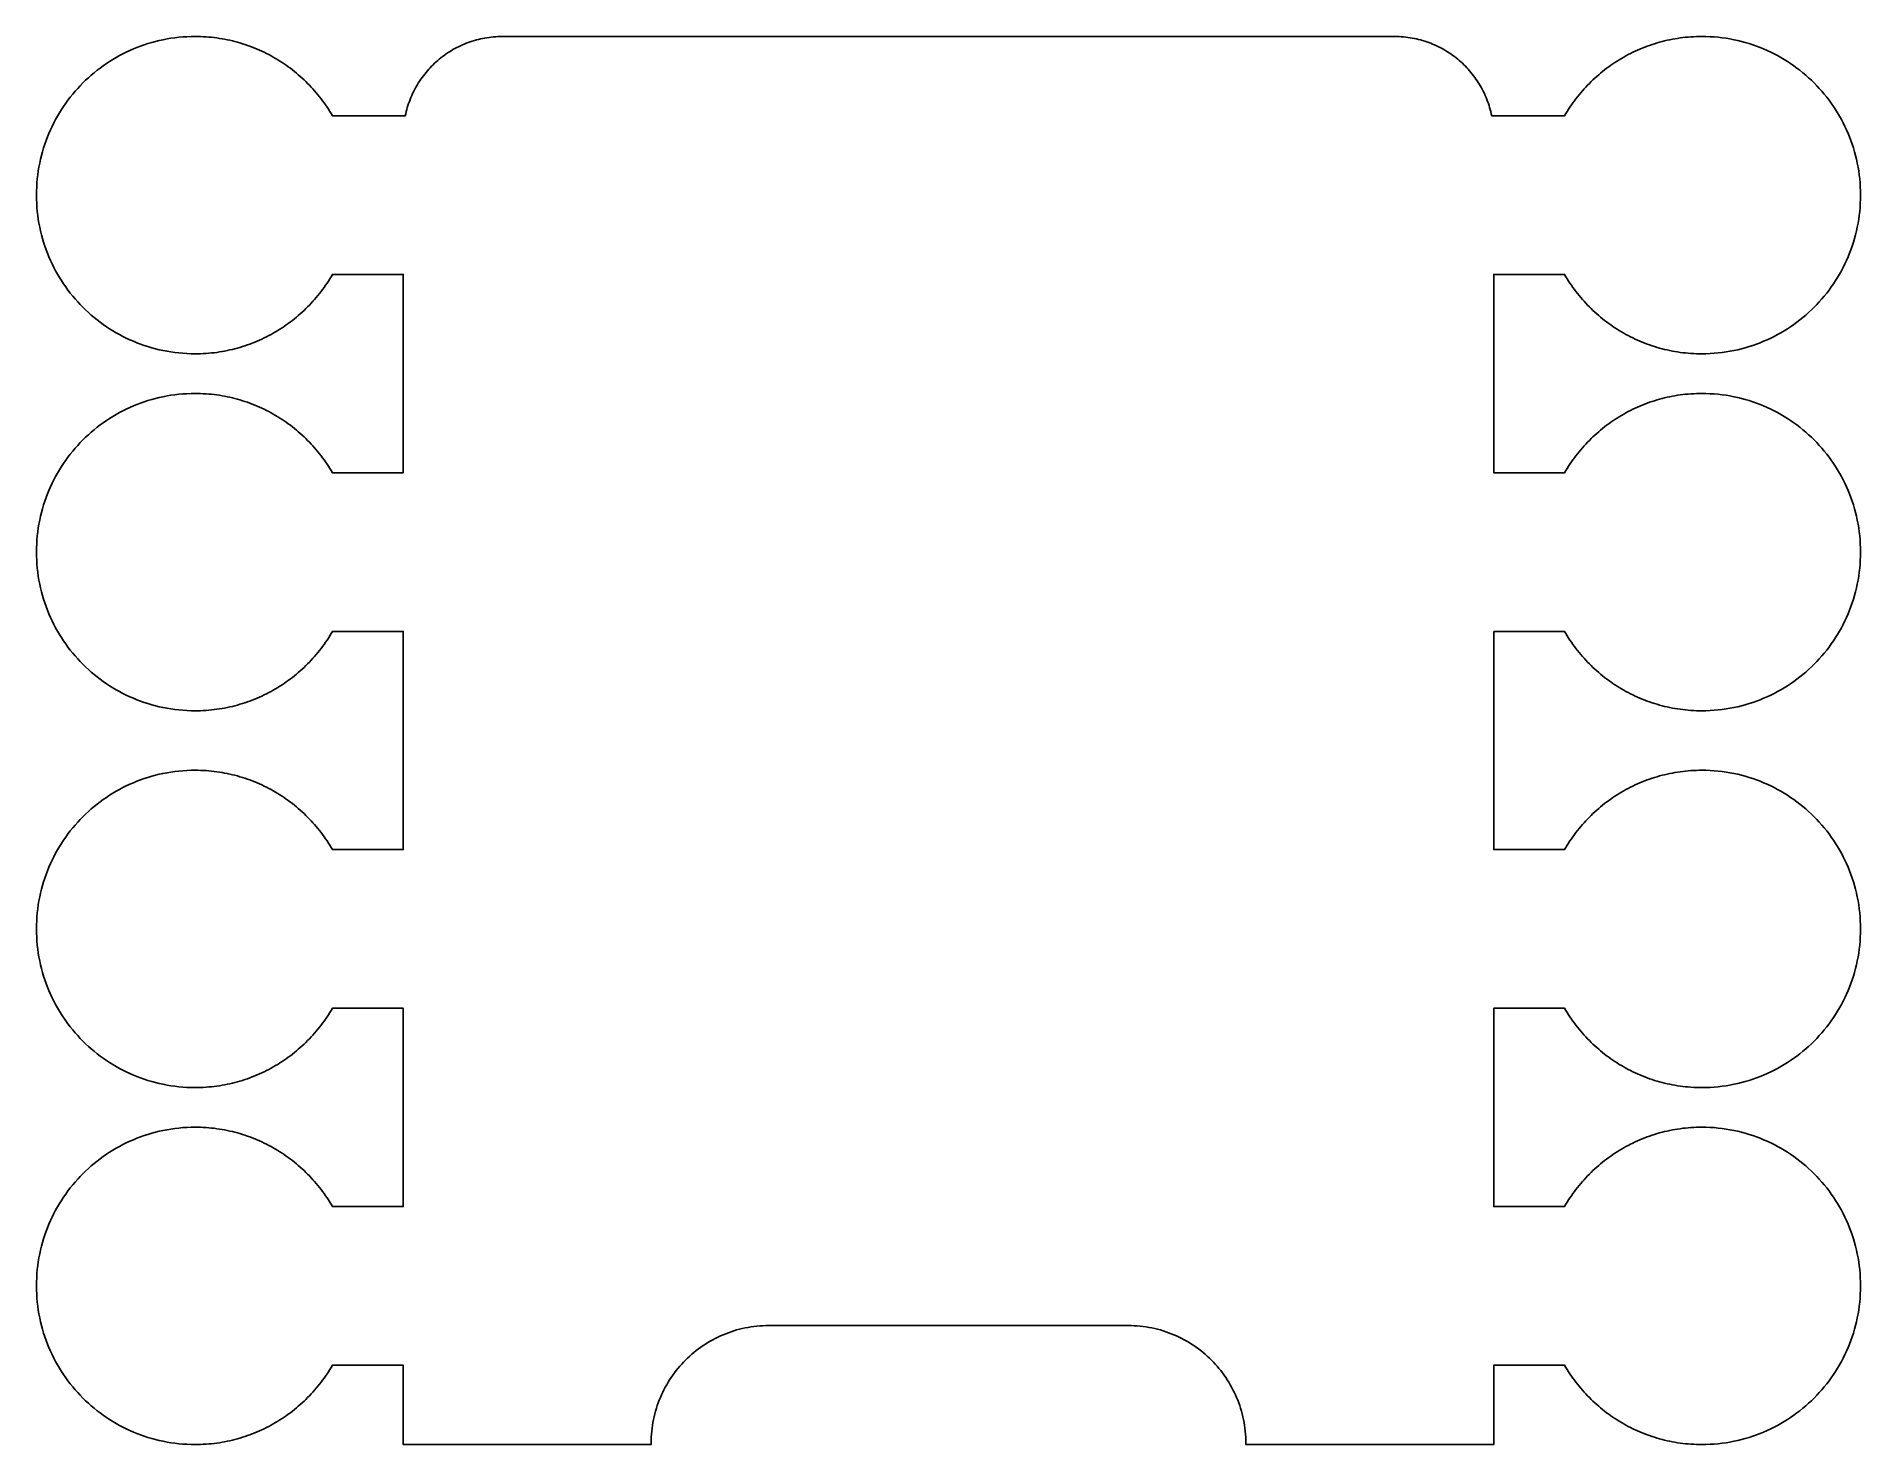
# Model space of a CAD drawing. Extents: x 4 to 96, y -80 to -9.
import ezdxf

# ---------------------------------------------------------------- set-up
doc = ezdxf.new("R2010")
doc.units = 0
doc.layers.add('LAYER_1', color=7, linetype='CONTINUOUS')

msp = doc.modelspace()

# ---------------------------------------------------------------- linework, layer by layer
at = {"layer": 'LAYER_1', "color": 250}
msp.add_open_spline([(77.499, -39), (77.499, -39), (77.946, -39), (77.946, -39), (77.946, -39), (78.393, -39), (78.393, -39), (78.393, -39), (78.839, -39), (78.839, -39), (78.839, -39), (79.286, -39), (79.286, -39), (79.286, -39), (79.733, -39), (79.733, -39), (79.733, -39), (80.179, -39), (80.179, -39), (80.179, -39), (80.626, -39), (80.626, -39), (80.626, -39), (81.073, -39), (81.073, -39), (81.246, -39.299), (81.438, -39.585), (81.646, -39.858), (81.855, -40.131), (82.081, -40.39), (82.323, -40.633), (82.564, -40.877), (82.821, -41.105), (83.092, -41.316), (83.363, -41.527), (83.648, -41.721), (83.945, -41.896), (84.242, -42.072), (84.552, -42.228), (84.872, -42.365), (85.192, -42.501), (85.523, -42.617), (85.863, -42.711), (86.203, -42.805), (86.552, -42.877), (86.909, -42.926), (87.266, -42.975), (87.63, -43), (88, -43), (88.552, -43), (89.091, -42.944), (89.612, -42.837), (90.133, -42.731), (90.635, -42.574), (91.114, -42.371), (91.593, -42.169), (92.047, -41.921), (92.473, -41.634), (92.898, -41.346), (93.295, -41.019), (93.657, -40.657), (94.019, -40.295), (94.346, -39.898), (94.634, -39.473), (94.921, -39.047), (95.169, -38.593), (95.371, -38.114), (95.574, -37.635), (95.731, -37.133), (95.837, -36.612), (95.944, -36.091), (96, -35.552), (96, -35), (96, -34.448), (95.944, -33.908), (95.837, -33.388), (95.731, -32.867), (95.574, -32.365), (95.371, -31.886), (95.169, -31.407), (94.921, -30.953), (94.634, -30.527), (94.346, -30.102), (94.019, -29.705), (93.657, -29.343), (93.295, -28.981), (92.898, -28.654), (92.473, -28.366), (92.047, -28.079), (91.593, -27.831), (91.114, -27.629), (90.635, -27.426), (90.133, -27.269), (89.612, -27.163), (89.091, -27.056), (88.552, -27), (88, -27), (87.63, -27), (87.266, -27.025), (86.909, -27.074), (86.552, -27.122), (86.203, -27.195), (85.863, -27.289), (85.523, -27.383), (85.192, -27.499), (84.872, -27.635), (84.552, -27.772), (84.242, -27.928), (83.945, -28.104), (83.648, -28.279), (83.363, -28.473), (83.092, -28.684), (82.821, -28.895), (82.564, -29.123), (82.323, -29.366), (82.081, -29.61), (81.855, -29.869), (81.646, -30.142), (81.438, -30.415), (81.246, -30.701), (81.073, -31), (81.073, -31), (80.626, -31), (80.626, -31), (80.626, -31), (80.179, -31), (80.179, -31), (80.179, -31), (79.733, -31), (79.733, -31), (79.733, -31), (79.286, -31), (79.286, -31), (79.286, -31), (78.839, -31), (78.839, -31), (78.839, -31), (78.393, -31), (78.393, -31), (78.393, -31), (77.946, -31), (77.946, -31), (77.946, -31), (77.499, -31), (77.499, -31), (77.499, -31), (77.499, -29.75), (77.499, -29.75), (77.499, -29.75), (77.499, -28.5), (77.499, -28.5), (77.499, -28.5), (77.499, -27.25), (77.499, -27.25), (77.499, -27.25), (77.499, -26), (77.499, -26), (77.499, -26), (77.499, -24.75), (77.499, -24.75), (77.499, -24.75), (77.499, -23.5), (77.499, -23.5), (77.499, -23.5), (77.499, -22.249), (77.499, -22.249), (77.499, -22.249), (77.499, -20.999), (77.499, -20.999), (77.499, -20.999), (77.946, -20.999), (77.946, -20.999), (77.946, -20.999), (78.393, -20.999), (78.393, -20.999), (78.393, -20.999), (78.839, -20.999), (78.839, -20.999), (78.839, -20.999), (79.286, -20.999), (79.286, -20.999), (79.286, -20.999), (79.733, -20.999), (79.733, -20.999), (79.733, -20.999), (80.179, -20.999), (80.179, -20.999), (80.179, -20.999), (80.626, -20.999), (80.626, -20.999), (80.626, -20.999), (81.073, -20.999), (81.073, -20.999), (81.246, -21.298), (81.438, -21.585), (81.646, -21.858), (81.855, -22.13), (82.081, -22.389), (82.323, -22.633), (82.564, -22.876), (82.821, -23.105), (83.092, -23.316), (83.363, -23.527), (83.648, -23.721), (83.945, -23.896), (84.242, -24.071), (84.552, -24.228), (84.872, -24.364), (85.192, -24.5), (85.523, -24.616), (85.863, -24.711), (86.203, -24.805), (86.552, -24.877), (86.909, -24.926), (87.266, -24.974), (87.63, -24.999), (88, -24.999), (88.552, -24.999), (89.091, -24.943), (89.612, -24.837), (90.133, -24.73), (90.635, -24.573), (91.114, -24.371), (91.593, -24.168), (92.047, -23.921), (92.473, -23.633), (92.898, -23.346), (93.295, -23.018), (93.657, -22.656), (94.019, -22.294), (94.346, -21.898), (94.634, -21.472), (94.921, -21.047), (95.169, -20.592), (95.371, -20.113), (95.574, -19.635), (95.731, -19.132), (95.837, -18.612), (95.944, -18.091), (96, -17.552), (96, -16.999), (96, -16.447), (95.944, -15.908), (95.837, -15.387), (95.731, -14.866), (95.574, -14.364), (95.371, -13.885), (95.169, -13.407), (94.921, -12.952), (94.634, -12.527), (94.346, -12.101), (94.019, -11.704), (93.657, -11.343), (93.295, -10.981), (92.898, -10.653), (92.473, -10.366), (92.047, -10.078), (91.593, -9.83), (91.114, -9.628), (90.635, -9.426), (90.133, -9.268), (89.612, -9.162), (89.091, -9.055), (88.552, -8.999), (88, -8.999), (87.63, -8.999), (87.266, -9.025), (86.909, -9.073), (86.552, -9.122), (86.203, -9.194), (85.863, -9.288), (85.523, -9.382), (85.192, -9.498), (84.872, -9.635), (84.552, -9.771), (84.242, -9.928), (83.945, -10.103), (83.648, -10.278), (83.363, -10.472), (83.092, -10.683), (82.821, -10.894), (82.564, -11.122), (82.323, -11.366), (82.081, -11.609), (81.855, -11.868), (81.646, -12.141), (81.438, -12.414), (81.246, -12.701), (81.073, -12.999), (81.073, -12.999), (80.614, -12.999), (80.614, -12.999), (80.614, -12.999), (80.154, -12.999), (80.154, -12.999), (80.154, -12.999), (79.695, -12.999), (79.695, -12.999), (79.695, -12.999), (79.236, -12.999), (79.236, -12.999), (79.236, -12.999), (78.777, -12.999), (78.777, -12.999), (78.777, -12.999), (78.317, -12.999), (78.317, -12.999), (78.317, -12.999), (77.858, -12.999), (77.858, -12.999), (77.858, -12.999), (77.399, -12.999), (77.399, -12.999), (77.341, -12.714), (77.259, -12.438), (77.154, -12.172), (77.05, -11.907), (76.924, -11.653), (76.778, -11.412), (76.632, -11.171), (76.466, -10.943), (76.283, -10.731), (76.099, -10.519), (75.898, -10.322), (75.682, -10.144), (75.466, -9.965), (75.235, -9.804), (74.99, -9.663), (74.746, -9.523), (74.488, -9.402), (74.22, -9.303), (73.952, -9.205), (73.673, -9.129), (73.385, -9.078), (73.098, -9.026), (72.802, -8.999), (72.499, -8.999), (72.499, -8.999), (66.874, -8.999), (66.874, -8.999), (66.874, -8.999), (61.249, -8.999), (61.249, -8.999), (61.249, -8.999), (55.624, -8.999), (55.624, -8.999), (55.624, -8.999), (49.999, -8.999), (49.999, -8.999), (49.999, -8.999), (44.374, -8.999), (44.374, -8.999), (44.374, -8.999), (38.749, -8.999), (38.749, -8.999), (38.749, -8.999), (33.124, -8.999), (33.124, -8.999), (33.124, -8.999), (27.499, -8.999), (27.499, -8.999), (27.197, -8.999), (26.901, -9.026), (26.613, -9.078), (26.326, -9.129), (26.047, -9.205), (25.778, -9.303), (25.51, -9.402), (25.253, -9.523), (25.008, -9.663), (24.764, -9.804), (24.532, -9.965), (24.316, -10.144), (24.1, -10.322), (23.899, -10.519), (23.716, -10.731), (23.532, -10.943), (23.367, -11.171), (23.22, -11.412), (23.074, -11.653), (22.948, -11.907), (22.844, -12.172), (22.74, -12.438), (22.658, -12.714), (22.6, -12.999), (22.6, -12.999), (22.141, -12.999), (22.141, -12.999), (22.141, -12.999), (21.681, -12.999), (21.681, -12.999), (21.681, -12.999), (21.222, -12.999), (21.222, -12.999), (21.222, -12.999), (20.763, -12.999), (20.763, -12.999), (20.763, -12.999), (20.304, -12.999), (20.304, -12.999), (20.304, -12.999), (19.845, -12.999), (19.845, -12.999), (19.845, -12.999), (19.386, -12.999), (19.386, -12.999), (19.386, -12.999), (18.927, -12.999), (18.927, -12.999), (18.754, -12.701), (18.562, -12.414), (18.354, -12.141), (18.145, -11.868), (17.919, -11.609), (17.677, -11.366), (17.436, -11.122), (17.179, -10.894), (16.908, -10.683), (16.637, -10.472), (16.352, -10.278), (16.055, -10.103), (15.758, -9.928), (15.448, -9.771), (15.128, -9.635), (14.808, -9.498), (14.477, -9.382), (14.137, -9.288), (13.797, -9.194), (13.448, -9.122), (13.091, -9.073), (12.734, -9.025), (12.37, -8.999), (12, -8.999), (11.448, -8.999), (10.909, -9.055), (10.388, -9.162), (9.867, -9.269), (9.365, -9.426), (8.886, -9.628), (8.407, -9.83), (7.953, -10.078), (7.527, -10.366), (7.102, -10.653), (6.705, -10.981), (6.343, -11.343), (5.981, -11.704), (5.654, -12.101), (5.366, -12.527), (5.079, -12.952), (4.831, -13.407), (4.629, -13.885), (4.426, -14.364), (4.269, -14.866), (4.163, -15.387), (4.056, -15.908), (4, -16.447), (4, -16.999), (4, -17.552), (4.056, -18.091), (4.163, -18.612), (4.269, -19.132), (4.426, -19.635), (4.629, -20.113), (4.831, -20.592), (5.079, -21.047), (5.366, -21.472), (5.654, -21.898), (5.981, -22.294), (6.343, -22.656), (6.705, -23.018), (7.102, -23.346), (7.527, -23.633), (7.953, -23.921), (8.407, -24.168), (8.886, -24.371), (9.365, -24.573), (9.867, -24.73), (10.388, -24.837), (10.909, -24.943), (11.448, -24.999), (12, -24.999), (12.37, -24.999), (12.734, -24.974), (13.091, -24.926), (13.448, -24.877), (13.797, -24.805), (14.137, -24.711), (14.477, -24.616), (14.808, -24.5), (15.128, -24.364), (15.448, -24.228), (15.758, -24.071), (16.055, -23.896), (16.352, -23.721), (16.637, -23.527), (16.908, -23.316), (17.179, -23.105), (17.436, -22.876), (17.677, -22.633), (17.919, -22.389), (18.145, -22.13), (18.354, -21.858), (18.562, -21.585), (18.754, -21.298), (18.927, -20.999), (18.927, -20.999), (19.374, -20.999), (19.374, -20.999), (19.374, -20.999), (19.82, -20.999), (19.82, -20.999), (19.82, -20.999), (20.267, -20.999), (20.267, -20.999), (20.267, -20.999), (20.713, -20.999), (20.713, -20.999), (20.713, -20.999), (21.16, -20.999), (21.16, -20.999), (21.16, -20.999), (21.606, -20.999), (21.606, -20.999), (21.606, -20.999), (22.053, -20.999), (22.053, -20.999), (22.053, -20.999), (22.499, -20.999), (22.499, -20.999), (22.499, -20.999), (22.499, -22.249), (22.499, -22.249), (22.499, -22.249), (22.499, -23.5), (22.499, -23.5), (22.499, -23.5), (22.499, -24.75), (22.499, -24.75), (22.499, -24.75), (22.499, -26), (22.499, -26), (22.499, -26), (22.499, -27.25), (22.499, -27.25), (22.499, -27.25), (22.499, -28.5), (22.499, -28.5), (22.499, -28.5), (22.499, -29.75), (22.499, -29.75), (22.499, -29.75), (22.499, -31), (22.499, -31), (22.499, -31), (22.053, -31), (22.053, -31), (22.053, -31), (21.606, -31), (21.606, -31), (21.606, -31), (21.16, -31), (21.16, -31), (21.16, -31), (20.713, -31), (20.713, -31), (20.713, -31), (20.267, -31), (20.267, -31), (20.267, -31), (19.82, -31), (19.82, -31), (19.82, -31), (19.374, -31), (19.374, -31), (19.374, -31), (18.927, -31), (18.927, -31), (18.754, -30.701), (18.562, -30.415), (18.354, -30.142), (18.145, -29.869), (17.919, -29.61), (17.677, -29.366), (17.436, -29.123), (17.179, -28.895), (16.908, -28.684), (16.637, -28.473), (16.352, -28.279), (16.055, -28.104), (15.758, -27.928), (15.448, -27.772), (15.128, -27.635), (14.808, -27.499), (14.477, -27.383), (14.137, -27.289), (13.797, -27.195), (13.448, -27.122), (13.091, -27.074), (12.734, -27.025), (12.37, -27), (12, -27), (11.448, -27), (10.909, -27.056), (10.388, -27.163), (9.867, -27.269), (9.365, -27.426), (8.886, -27.629), (8.407, -27.831), (7.953, -28.079), (7.527, -28.366), (7.102, -28.654), (6.705, -28.981), (6.343, -29.343), (5.981, -29.705), (5.654, -30.102), (5.366, -30.527), (5.079, -30.953), (4.831, -31.407), (4.629, -31.886), (4.426, -32.365), (4.269, -32.867), (4.163, -33.388), (4.056, -33.908), (4, -34.448), (4, -35), (4, -35.552), (4.056, -36.091), (4.163, -36.612), (4.269, -37.133), (4.426, -37.635), (4.629, -38.114), (4.831, -38.593), (5.079, -39.047), (5.366, -39.473), (5.654, -39.898), (5.981, -40.295), (6.343, -40.657), (6.705, -41.019), (7.102, -41.346), (7.527, -41.634), (7.953, -41.921), (8.407, -42.169), (8.886, -42.371), (9.365, -42.574), (9.867, -42.731), (10.388, -42.837), (10.909, -42.944), (11.448, -43), (12, -43), (12.37, -43), (12.734, -42.975), (13.091, -42.926), (13.448, -42.877), (13.797, -42.805), (14.137, -42.711), (14.477, -42.617), (14.808, -42.501), (15.128, -42.365), (15.448, -42.228), (15.758, -42.072), (16.055, -41.896), (16.352, -41.721), (16.637, -41.527), (16.908, -41.316), (17.179, -41.105), (17.436, -40.877), (17.677, -40.633), (17.919, -40.39), (18.145, -40.131), (18.354, -39.858), (18.562, -39.585), (18.754, -39.299), (18.927, -39), (18.927, -39), (19.374, -39), (19.374, -39), (19.374, -39), (19.82, -39), (19.82, -39), (19.82, -39), (20.267, -39), (20.267, -39), (20.267, -39), (20.713, -39), (20.713, -39), (20.713, -39), (21.16, -39), (21.16, -39), (21.16, -39), (21.606, -39), (21.606, -39), (21.606, -39), (22.053, -39), (22.053, -39), (22.053, -39), (22.499, -39), (22.499, -39), (22.499, -39), (22.499, -40.375), (22.499, -40.375), (22.499, -40.375), (22.499, -41.75), (22.499, -41.75), (22.499, -41.75), (22.499, -43.125), (22.499, -43.125), (22.499, -43.125), (22.499, -44.5), (22.499, -44.5), (22.499, -44.5), (22.499, -45.875), (22.499, -45.875), (22.499, -45.875), (22.499, -47.25), (22.499, -47.25), (22.499, -47.25), (22.499, -48.625), (22.499, -48.625), (22.499, -48.625), (22.499, -50), (22.499, -50), (22.499, -50), (22.053, -50), (22.053, -50), (22.053, -50), (21.606, -50), (21.606, -50), (21.606, -50), (21.16, -50), (21.16, -50), (21.16, -50), (20.713, -50), (20.713, -50), (20.713, -50), (20.267, -50), (20.267, -50), (20.267, -50), (19.82, -50), (19.82, -50), (19.82, -50), (19.374, -50), (19.374, -50), (19.374, -50), (18.927, -50), (18.927, -50), (18.754, -49.701), (18.562, -49.415), (18.354, -49.142), (18.145, -48.869), (17.919, -48.61), (17.677, -48.366), (17.436, -48.123), (17.179, -47.895), (16.908, -47.684), (16.637, -47.473), (16.352, -47.279), (16.055, -47.104), (15.758, -46.928), (15.448, -46.772), (15.128, -46.635), (14.808, -46.499), (14.477, -46.383), (14.137, -46.289), (13.797, -46.195), (13.448, -46.122), (13.091, -46.074), (12.734, -46.025), (12.37, -46), (12, -46), (11.448, -46), (10.909, -46.056), (10.388, -46.163), (9.867, -46.269), (9.365, -46.426), (8.886, -46.629), (8.407, -46.831), (7.953, -47.079), (7.527, -47.366), (7.102, -47.654), (6.705, -47.981), (6.343, -48.343), (5.981, -48.705), (5.654, -49.102), (5.366, -49.527), (5.079, -49.953), (4.831, -50.407), (4.629, -50.886), (4.426, -51.365), (4.269, -51.867), (4.163, -52.388), (4.056, -52.908), (4, -53.448), (4, -54), (4, -54.552), (4.056, -55.091), (4.163, -55.612), (4.269, -56.133), (4.426, -56.635), (4.629, -57.114), (4.831, -57.593), (5.079, -58.047), (5.366, -58.473), (5.654, -58.898), (5.981, -59.295), (6.343, -59.657), (6.705, -60.019), (7.102, -60.346), (7.527, -60.634), (7.953, -60.921), (8.407, -61.169), (8.886, -61.371), (9.365, -61.574), (9.867, -61.731), (10.388, -61.837), (10.909, -61.944), (11.448, -62), (12, -62), (12.37, -62), (12.734, -61.975), (13.091, -61.926), (13.448, -61.877), (13.797, -61.805), (14.137, -61.711), (14.477, -61.617), (14.808, -61.501), (15.128, -61.365), (15.448, -61.228), (15.758, -61.072), (16.055, -60.896), (16.352, -60.721), (16.637, -60.527), (16.908, -60.316), (17.179, -60.105), (17.436, -59.877), (17.677, -59.633), (17.919, -59.39), (18.145, -59.131), (18.354, -58.858), (18.562, -58.585), (18.754, -58.299), (18.927, -58), (18.927, -58), (19.374, -58), (19.374, -58), (19.374, -58), (19.82, -58), (19.82, -58), (19.82, -58), (20.267, -58), (20.267, -58), (20.267, -58), (20.713, -58), (20.713, -58), (20.713, -58), (21.16, -58), (21.16, -58), (21.16, -58), (21.606, -58), (21.606, -58), (21.606, -58), (22.053, -58), (22.053, -58), (22.053, -58), (22.499, -58), (22.499, -58), (22.499, -58), (22.499, -59.25), (22.499, -59.25), (22.499, -59.25), (22.499, -60.5), (22.499, -60.5), (22.499, -60.5), (22.499, -61.75), (22.499, -61.75), (22.499, -61.75), (22.499, -63), (22.499, -63), (22.499, -63), (22.499, -64.25), (22.499, -64.25), (22.499, -64.25), (22.499, -65.5), (22.499, -65.5), (22.499, -65.5), (22.499, -66.749), (22.499, -66.749), (22.499, -66.749), (22.499, -67.999), (22.499, -67.999), (22.499, -67.999), (22.053, -67.999), (22.053, -67.999), (22.053, -67.999), (21.606, -67.999), (21.606, -67.999), (21.606, -67.999), (21.16, -67.999), (21.16, -67.999), (21.16, -67.999), (20.713, -67.999), (20.713, -67.999), (20.713, -67.999), (20.267, -67.999), (20.267, -67.999), (20.267, -67.999), (19.82, -67.999), (19.82, -67.999), (19.82, -67.999), (19.374, -67.999), (19.374, -67.999), (19.374, -67.999), (18.927, -67.999), (18.927, -67.999), (18.754, -67.701), (18.562, -67.414), (18.354, -67.141), (18.145, -66.868), (17.919, -66.609), (17.677, -66.366), (17.436, -66.122), (17.179, -65.894), (16.908, -65.683), (16.637, -65.472), (16.352, -65.278), (16.055, -65.103), (15.758, -64.928), (15.448, -64.771), (15.128, -64.635), (14.808, -64.498), (14.477, -64.382), (14.137, -64.288), (13.797, -64.194), (13.448, -64.122), (13.091, -64.073), (12.734, -64.025), (12.37, -63.999), (12, -63.999), (11.448, -63.999), (10.909, -64.055), (10.388, -64.162), (9.867, -64.269), (9.365, -64.426), (8.886, -64.628), (8.407, -64.83), (7.953, -65.078), (7.527, -65.366), (7.102, -65.653), (6.705, -65.981), (6.343, -66.343), (5.981, -66.704), (5.654, -67.101), (5.366, -67.527), (5.079, -67.952), (4.831, -68.407), (4.629, -68.885), (4.426, -69.364), (4.269, -69.866), (4.163, -70.387), (4.056, -70.908), (4, -71.447), (4, -71.999), (4, -72.552), (4.056, -73.091), (4.163, -73.612), (4.269, -74.132), (4.426, -74.635), (4.629, -75.113), (4.831, -75.592), (5.079, -76.047), (5.366, -76.472), (5.654, -76.898), (5.981, -77.294), (6.343, -77.656), (6.705, -78.018), (7.102, -78.346), (7.527, -78.633), (7.953, -78.921), (8.407, -79.168), (8.886, -79.371), (9.365, -79.573), (9.867, -79.73), (10.388, -79.837), (10.909, -79.943), (11.448, -79.999), (12, -79.999), (12.37, -79.999), (12.734, -79.974), (13.091, -79.926), (13.448, -79.877), (13.797, -79.805), (14.137, -79.711), (14.477, -79.616), (14.808, -79.5), (15.128, -79.364), (15.448, -79.228), (15.758, -79.071), (16.055, -78.896), (16.352, -78.721), (16.637, -78.527), (16.908, -78.316), (17.179, -78.105), (17.436, -77.876), (17.677, -77.633), (17.919, -77.389), (18.145, -77.13), (18.354, -76.858), (18.562, -76.585), (18.754, -76.298), (18.927, -75.999), (18.927, -75.999), (19.374, -75.999), (19.374, -75.999), (19.374, -75.999), (19.82, -75.999), (19.82, -75.999), (19.82, -75.999), (20.267, -75.999), (20.267, -75.999), (20.267, -75.999), (20.713, -75.999), (20.713, -75.999), (20.713, -75.999), (21.16, -75.999), (21.16, -75.999), (21.16, -75.999), (21.606, -75.999), (21.606, -75.999), (21.606, -75.999), (22.053, -75.999), (22.053, -75.999), (22.053, -75.999), (22.499, -75.999), (22.499, -75.999), (22.499, -75.999), (22.499, -76.499), (22.499, -76.499), (22.499, -76.499), (22.499, -76.999), (22.499, -76.999), (22.499, -76.999), (22.499, -77.499), (22.499, -77.499), (22.499, -77.499), (22.499, -77.999), (22.499, -77.999), (22.499, -77.999), (22.499, -78.499), (22.499, -78.499), (22.499, -78.499), (22.499, -78.999), (22.499, -78.999), (22.499, -78.999), (22.499, -79.499), (22.499, -79.499), (22.499, -79.499), (22.499, -79.999), (22.499, -79.999), (22.499, -79.999), (24.062, -79.999), (24.062, -79.999), (24.062, -79.999), (25.624, -79.999), (25.624, -79.999), (25.624, -79.999), (27.187, -79.999), (27.187, -79.999), (27.187, -79.999), (28.749, -79.999), (28.749, -79.999), (28.749, -79.999), (30.312, -79.999), (30.312, -79.999), (30.312, -79.999), (31.874, -79.999), (31.874, -79.999), (31.874, -79.999), (33.437, -79.999), (33.437, -79.999), (33.437, -79.999), (34.999, -79.999), (34.999, -79.999), (34.999, -79.999), (34.999, -79.992), (34.999, -79.992), (34.999, -79.992), (34.999, -79.984), (34.999, -79.984), (34.999, -79.984), (34.999, -79.977), (34.999, -79.977), (34.999, -79.977), (34.999, -79.969), (34.999, -79.969), (34.999, -79.969), (34.999, -79.962), (34.999, -79.962), (34.999, -79.962), (34.999, -79.954), (34.999, -79.954), (34.999, -79.954), (34.999, -79.947), (34.999, -79.947), (34.999, -79.947), (34.999, -79.939), (34.999, -79.939), (34.999, -79.529), (35.041, -79.129), (35.12, -78.742), (35.199, -78.356), (35.316, -77.983), (35.466, -77.627), (35.616, -77.272), (35.8, -76.934), (36.014, -76.618), (36.227, -76.302), (36.47, -76.008), (36.739, -75.739), (37.008, -75.47), (37.302, -75.227), (37.618, -75.014), (37.934, -74.8), (38.272, -74.616), (38.627, -74.466), (38.982, -74.316), (39.355, -74.199), (39.742, -74.12), (40.129, -74.041), (40.529, -73.999), (40.939, -73.999), (40.939, -73.999), (43.204, -73.999), (43.204, -73.999), (43.204, -73.999), (45.469, -73.999), (45.469, -73.999), (45.469, -73.999), (47.734, -73.999), (47.734, -73.999), (47.734, -73.999), (49.999, -73.999), (49.999, -73.999), (49.999, -73.999), (52.264, -73.999), (52.264, -73.999), (52.264, -73.999), (54.529, -73.999), (54.529, -73.999), (54.529, -73.999), (56.794, -73.999), (56.794, -73.999), (56.794, -73.999), (59.059, -73.999), (59.059, -73.999), (59.469, -73.999), (59.87, -74.041), (60.256, -74.12), (60.643, -74.199), (61.016, -74.316), (61.371, -74.466), (61.727, -74.616), (62.064, -74.8), (62.38, -75.014), (62.696, -75.227), (62.991, -75.47), (63.259, -75.739), (63.528, -76.008), (63.771, -76.302), (63.985, -76.618), (64.198, -76.934), (64.382, -77.272), (64.532, -77.627), (64.683, -77.983), (64.799, -78.356), (64.879, -78.742), (64.958, -79.129), (64.999, -79.529), (64.999, -79.939), (64.999, -79.939), (64.999, -79.947), (64.999, -79.947), (64.999, -79.947), (64.999, -79.954), (64.999, -79.954), (64.999, -79.954), (64.999, -79.962), (64.999, -79.962), (64.999, -79.962), (64.999, -79.969), (64.999, -79.969), (64.999, -79.969), (64.999, -79.977), (64.999, -79.977), (64.999, -79.977), (64.999, -79.984), (64.999, -79.984), (64.999, -79.984), (64.999, -79.992), (64.999, -79.992), (64.999, -79.992), (64.999, -79.999), (64.999, -79.999), (64.999, -79.999), (66.562, -79.999), (66.562, -79.999), (66.562, -79.999), (68.124, -79.999), (68.124, -79.999), (68.124, -79.999), (69.687, -79.999), (69.687, -79.999), (69.687, -79.999), (71.249, -79.999), (71.249, -79.999), (71.249, -79.999), (72.812, -79.999), (72.812, -79.999), (72.812, -79.999), (74.374, -79.999), (74.374, -79.999), (74.374, -79.999), (75.937, -79.999), (75.937, -79.999), (75.937, -79.999), (77.499, -79.999), (77.499, -79.999), (77.499, -79.999), (77.499, -79.499), (77.499, -79.499), (77.499, -79.499), (77.499, -78.999), (77.499, -78.999), (77.499, -78.999), (77.499, -78.499), (77.499, -78.499), (77.499, -78.499), (77.499, -77.999), (77.499, -77.999), (77.499, -77.999), (77.499, -77.499), (77.499, -77.499), (77.499, -77.499), (77.499, -76.999), (77.499, -76.999), (77.499, -76.999), (77.499, -76.499), (77.499, -76.499), (77.499, -76.499), (77.499, -75.999), (77.499, -75.999), (77.499, -75.999), (77.946, -75.999), (77.946, -75.999), (77.946, -75.999), (78.393, -75.999), (78.393, -75.999), (78.393, -75.999), (78.839, -75.999), (78.839, -75.999), (78.839, -75.999), (79.286, -75.999), (79.286, -75.999), (79.286, -75.999), (79.733, -75.999), (79.733, -75.999), (79.733, -75.999), (80.179, -75.999), (80.179, -75.999), (80.179, -75.999), (80.626, -75.999), (80.626, -75.999), (80.626, -75.999), (81.073, -75.999), (81.073, -75.999), (81.246, -76.298), (81.438, -76.585), (81.646, -76.858), (81.855, -77.13), (82.081, -77.389), (82.323, -77.633), (82.564, -77.876), (82.821, -78.105), (83.092, -78.316), (83.363, -78.527), (83.648, -78.721), (83.945, -78.896), (84.242, -79.071), (84.552, -79.228), (84.872, -79.364), (85.192, -79.5), (85.523, -79.616), (85.863, -79.711), (86.203, -79.805), (86.552, -79.877), (86.909, -79.926), (87.266, -79.974), (87.63, -79.999), (88, -79.999), (88.552, -79.999), (89.091, -79.943), (89.612, -79.837), (90.133, -79.73), (90.635, -79.573), (91.114, -79.371), (91.593, -79.168), (92.047, -78.921), (92.473, -78.633), (92.898, -78.346), (93.295, -78.018), (93.657, -77.656), (94.019, -77.294), (94.346, -76.898), (94.634, -76.472), (94.921, -76.047), (95.169, -75.592), (95.371, -75.113), (95.574, -74.635), (95.731, -74.132), (95.837, -73.612), (95.944, -73.091), (96, -72.552), (96, -71.999), (96, -71.447), (95.944, -70.908), (95.837, -70.387), (95.731, -69.866), (95.574, -69.364), (95.371, -68.885), (95.169, -68.407), (94.921, -67.952), (94.634, -67.527), (94.346, -67.101), (94.019, -66.704), (93.657, -66.343), (93.295, -65.981), (92.898, -65.653), (92.473, -65.366), (92.047, -65.078), (91.593, -64.83), (91.114, -64.628), (90.635, -64.426), (90.133, -64.269), (89.612, -64.162), (89.091, -64.055), (88.552, -63.999), (88, -63.999), (87.63, -63.999), (87.266, -64.025), (86.909, -64.073), (86.552, -64.122), (86.203, -64.194), (85.863, -64.288), (85.523, -64.382), (85.192, -64.498), (84.872, -64.635), (84.552, -64.771), (84.242, -64.928), (83.945, -65.103), (83.648, -65.278), (83.363, -65.472), (83.092, -65.683), (82.821, -65.894), (82.564, -66.122), (82.323, -66.366), (82.081, -66.609), (81.855, -66.868), (81.646, -67.141), (81.438, -67.414), (81.246, -67.701), (81.073, -67.999), (81.073, -67.999), (80.626, -67.999), (80.626, -67.999), (80.626, -67.999), (80.179, -67.999), (80.179, -67.999), (80.179, -67.999), (79.733, -67.999), (79.733, -67.999), (79.733, -67.999), (79.286, -67.999), (79.286, -67.999), (79.286, -67.999), (78.839, -67.999), (78.839, -67.999), (78.839, -67.999), (78.393, -67.999), (78.393, -67.999), (78.393, -67.999), (77.946, -67.999), (77.946, -67.999), (77.946, -67.999), (77.499, -67.999), (77.499, -67.999), (77.499, -67.999), (77.499, -66.749), (77.499, -66.749), (77.499, -66.749), (77.499, -65.5), (77.499, -65.5), (77.499, -65.5), (77.499, -64.25), (77.499, -64.25), (77.499, -64.25), (77.499, -63), (77.499, -63), (77.499, -63), (77.499, -61.75), (77.499, -61.75), (77.499, -61.75), (77.499, -60.5), (77.499, -60.5), (77.499, -60.5), (77.499, -59.25), (77.499, -59.25), (77.499, -59.25), (77.499, -58), (77.499, -58), (77.499, -58), (77.946, -58), (77.946, -58), (77.946, -58), (78.393, -58), (78.393, -58), (78.393, -58), (78.839, -58), (78.839, -58), (78.839, -58), (79.286, -58), (79.286, -58), (79.286, -58), (79.733, -58), (79.733, -58), (79.733, -58), (80.179, -58), (80.179, -58), (80.179, -58), (80.626, -58), (80.626, -58), (80.626, -58), (81.073, -58), (81.073, -58), (81.246, -58.299), (81.438, -58.585), (81.646, -58.858), (81.855, -59.131), (82.081, -59.39), (82.323, -59.633), (82.564, -59.877), (82.821, -60.105), (83.092, -60.316), (83.363, -60.527), (83.648, -60.721), (83.945, -60.896), (84.242, -61.072), (84.552, -61.228), (84.872, -61.365), (85.192, -61.501), (85.523, -61.617), (85.863, -61.711), (86.203, -61.805), (86.552, -61.877), (86.909, -61.926), (87.266, -61.975), (87.63, -62), (88, -62), (88.552, -62), (89.091, -61.944), (89.612, -61.837), (90.133, -61.731), (90.635, -61.574), (91.114, -61.371), (91.593, -61.169), (92.047, -60.921), (92.473, -60.634), (92.898, -60.346), (93.295, -60.019), (93.657, -59.657), (94.019, -59.295), (94.346, -58.898), (94.634, -58.473), (94.921, -58.047), (95.169, -57.593), (95.371, -57.114), (95.574, -56.635), (95.731, -56.133), (95.837, -55.612), (95.944, -55.091), (96, -54.552), (96, -54), (96, -53.448), (95.944, -52.908), (95.837, -52.388), (95.731, -51.867), (95.574, -51.365), (95.371, -50.886), (95.169, -50.407), (94.921, -49.953), (94.634, -49.527), (94.346, -49.102), (94.019, -48.705), (93.657, -48.343), (93.295, -47.981), (92.898, -47.654), (92.473, -47.366), (92.047, -47.079), (91.593, -46.831), (91.114, -46.629), (90.635, -46.426), (90.133, -46.269), (89.612, -46.163), (89.091, -46.056), (88.552, -46), (88, -46), (87.63, -46), (87.266, -46.025), (86.909, -46.074), (86.552, -46.122), (86.203, -46.195), (85.863, -46.289), (85.523, -46.383), (85.192, -46.499), (84.872, -46.635), (84.552, -46.772), (84.242, -46.928), (83.945, -47.104), (83.648, -47.279), (83.363, -47.473), (83.092, -47.684), (82.821, -47.895), (82.564, -48.123), (82.323, -48.366), (82.081, -48.61), (81.855, -48.869), (81.646, -49.142), (81.438, -49.415), (81.246, -49.701), (81.073, -50), (81.073, -50), (80.626, -50), (80.626, -50), (80.626, -50), (80.179, -50), (80.179, -50), (80.179, -50), (79.733, -50), (79.733, -50), (79.733, -50), (79.286, -50), (79.286, -50), (79.286, -50), (78.839, -50), (78.839, -50), (78.839, -50), (78.393, -50), (78.393, -50), (78.393, -50), (77.946, -50), (77.946, -50), (77.946, -50), (77.499, -50), (77.499, -50), (77.499, -50), (77.499, -48.625), (77.499, -48.625), (77.499, -48.625), (77.499, -47.25), (77.499, -47.25), (77.499, -47.25), (77.499, -45.875), (77.499, -45.875), (77.499, -45.875), (77.499, -44.5), (77.499, -44.5), (77.499, -44.5), (77.499, -43.125), (77.499, -43.125), (77.499, -43.125), (77.499, -41.75), (77.499, -41.75), (77.499, -41.75), (77.499, -40.375), (77.499, -40.375), (77.499, -40.375), (77.499, -39), (77.499, -39)], degree=3, knots=[0, 0, 0, 0, 1, 1, 1, 2, 2, 2, 3, 3, 3, 4, 4, 4, 5, 5, 5, 6, 6, 6, 7, 7, 7, 8, 8, 8, 9, 9, 9, 10, 10, 10, 11, 11, 11, 12, 12, 12, 13, 13, 13, 14, 14, 14, 15, 15, 15, 16, 16, 16, 17, 17, 17, 18, 18, 18, 19, 19, 19, 20, 20, 20, 21, 21, 21, 22, 22, 22, 23, 23, 23, 24, 24, 24, 25, 25, 25, 26, 26, 26, 27, 27, 27, 28, 28, 28, 29, 29, 29, 30, 30, 30, 31, 31, 31, 32, 32, 32, 33, 33, 33, 34, 34, 34, 35, 35, 35, 36, 36, 36, 37, 37, 37, 38, 38, 38, 39, 39, 39, 40, 40, 40, 41, 41, 41, 42, 42, 42, 43, 43, 43, 44, 44, 44, 45, 45, 45, 46, 46, 46, 47, 47, 47, 48, 48, 48, 49, 49, 49, 50, 50, 50, 51, 51, 51, 52, 52, 52, 53, 53, 53, 54, 54, 54, 55, 55, 55, 56, 56, 56, 57, 57, 57, 58, 58, 58, 59, 59, 59, 60, 60, 60, 61, 61, 61, 62, 62, 62, 63, 63, 63, 64, 64, 64, 65, 65, 65, 66, 66, 66, 67, 67, 67, 68, 68, 68, 69, 69, 69, 70, 70, 70, 71, 71, 71, 72, 72, 72, 73, 73, 73, 74, 74, 74, 75, 75, 75, 76, 76, 76, 77, 77, 77, 78, 78, 78, 79, 79, 79, 80, 80, 80, 81, 81, 81, 82, 82, 82, 83, 83, 83, 84, 84, 84, 85, 85, 85, 86, 86, 86, 87, 87, 87, 88, 88, 88, 89, 89, 89, 90, 90, 90, 91, 91, 91, 92, 92, 92, 93, 93, 93, 94, 94, 94, 95, 95, 95, 96, 96, 96, 97, 97, 97, 98, 98, 98, 99, 99, 99, 100, 100, 100, 101, 101, 101, 102, 102, 102, 103, 103, 103, 104, 104, 104, 105, 105, 105, 106, 106, 106, 107, 107, 107, 108, 108, 108, 109, 109, 109, 110, 110, 110, 111, 111, 111, 112, 112, 112, 113, 113, 113, 114, 114, 114, 115, 115, 115, 116, 116, 116, 117, 117, 117, 118, 118, 118, 119, 119, 119, 120, 120, 120, 121, 121, 121, 122, 122, 122, 123, 123, 123, 124, 124, 124, 125, 125, 125, 126, 126, 126, 127, 127, 127, 128, 128, 128, 129, 129, 129, 130, 130, 130, 131, 131, 131, 132, 132, 132, 133, 133, 133, 134, 134, 134, 135, 135, 135, 136, 136, 136, 137, 137, 137, 138, 138, 138, 139, 139, 139, 140, 140, 140, 141, 141, 141, 142, 142, 142, 143, 143, 143, 144, 144, 144, 145, 145, 145, 146, 146, 146, 147, 147, 147, 148, 148, 148, 149, 149, 149, 150, 150, 150, 151, 151, 151, 152, 152, 152, 153, 153, 153, 154, 154, 154, 155, 155, 155, 156, 156, 156, 157, 157, 157, 158, 158, 158, 159, 159, 159, 160, 160, 160, 161, 161, 161, 162, 162, 162, 163, 163, 163, 164, 164, 164, 165, 165, 165, 166, 166, 166, 167, 167, 167, 168, 168, 168, 169, 169, 169, 170, 170, 170, 171, 171, 171, 172, 172, 172, 173, 173, 173, 174, 174, 174, 175, 175, 175, 176, 176, 176, 177, 177, 177, 178, 178, 178, 179, 179, 179, 180, 180, 180, 181, 181, 181, 182, 182, 182, 183, 183, 183, 184, 184, 184, 185, 185, 185, 186, 186, 186, 187, 187, 187, 188, 188, 188, 189, 189, 189, 190, 190, 190, 191, 191, 191, 192, 192, 192, 193, 193, 193, 194, 194, 194, 195, 195, 195, 196, 196, 196, 197, 197, 197, 198, 198, 198, 199, 199, 199, 200, 200, 200, 201, 201, 201, 202, 202, 202, 203, 203, 203, 204, 204, 204, 205, 205, 205, 206, 206, 206, 207, 207, 207, 208, 208, 208, 209, 209, 209, 210, 210, 210, 211, 211, 211, 212, 212, 212, 213, 213, 213, 214, 214, 214, 215, 215, 215, 216, 216, 216, 217, 217, 217, 218, 218, 218, 219, 219, 219, 220, 220, 220, 221, 221, 221, 222, 222, 222, 223, 223, 223, 224, 224, 224, 225, 225, 225, 226, 226, 226, 227, 227, 227, 228, 228, 228, 229, 229, 229, 230, 230, 230, 231, 231, 231, 232, 232, 232, 233, 233, 233, 234, 234, 234, 235, 235, 235, 236, 236, 236, 237, 237, 237, 238, 238, 238, 239, 239, 239, 240, 240, 240, 241, 241, 241, 242, 242, 242, 243, 243, 243, 244, 244, 244, 245, 245, 245, 246, 246, 246, 247, 247, 247, 248, 248, 248, 249, 249, 249, 250, 250, 250, 251, 251, 251, 252, 252, 252, 253, 253, 253, 254, 254, 254, 255, 255, 255, 256, 256, 256, 257, 257, 257, 258, 258, 258, 259, 259, 259, 260, 260, 260, 261, 261, 261, 262, 262, 262, 263, 263, 263, 264, 264, 264, 265, 265, 265, 266, 266, 266, 267, 267, 267, 268, 268, 268, 269, 269, 269, 270, 270, 270, 271, 271, 271, 272, 272, 272, 273, 273, 273, 274, 274, 274, 275, 275, 275, 276, 276, 276, 277, 277, 277, 278, 278, 278, 279, 279, 279, 280, 280, 280, 281, 281, 281, 282, 282, 282, 283, 283, 283, 284, 284, 284, 285, 285, 285, 286, 286, 286, 287, 287, 287, 288, 288, 288, 289, 289, 289, 290, 290, 290, 291, 291, 291, 292, 292, 292, 293, 293, 293, 294, 294, 294, 295, 295, 295, 296, 296, 296, 297, 297, 297, 298, 298, 298, 299, 299, 299, 300, 300, 300, 301, 301, 301, 302, 302, 302, 303, 303, 303, 304, 304, 304, 305, 305, 305, 306, 306, 306, 307, 307, 307, 308, 308, 308, 309, 309, 309, 310, 310, 310, 311, 311, 311, 312, 312, 312, 313, 313, 313, 314, 314, 314, 315, 315, 315, 316, 316, 316, 317, 317, 317, 318, 318, 318, 319, 319, 319, 320, 320, 320, 321, 321, 321, 322, 322, 322, 323, 323, 323, 324, 324, 324, 325, 325, 325, 326, 326, 326, 327, 327, 327, 328, 328, 328, 329, 329, 329, 330, 330, 330, 331, 331, 331, 332, 332, 332, 333, 333, 333, 334, 334, 334, 335, 335, 335, 336, 336, 336, 337, 337, 337, 338, 338, 338, 339, 339, 339, 340, 340, 340, 341, 341, 341, 342, 342, 342, 343, 343, 343, 344, 344, 344, 345, 345, 345, 346, 346, 346, 347, 347, 347, 348, 348, 348, 349, 349, 349, 350, 350, 350, 351, 351, 351, 352, 352, 352, 353, 353, 353, 354, 354, 354, 355, 355, 355, 356, 356, 356, 357, 357, 357, 358, 358, 358, 359, 359, 359, 360, 360, 360, 361, 361, 361, 362, 362, 362, 363, 363, 363, 364, 364, 364, 365, 365, 365, 366, 366, 366, 367, 367, 367, 368, 368, 368, 369, 369, 369, 370, 370, 370, 371, 371, 371, 372, 372, 372, 373, 373, 373, 374, 374, 374, 375, 375, 375, 376, 376, 376, 377, 377, 377, 378, 378, 378, 379, 379, 379, 380, 380, 380, 381, 381, 381, 382, 382, 382, 383, 383, 383, 384, 384, 384, 385, 385, 385, 386, 386, 386, 387, 387, 387, 388, 388, 388, 389, 389, 389, 390, 390, 390, 391, 391, 391, 392, 392, 392, 393, 393, 393, 394, 394, 394, 395, 395, 395, 396, 396, 396, 397, 397, 397, 398, 398, 398, 399, 399, 399, 400, 400, 400, 401, 401, 401, 402, 402, 402, 403, 403, 403, 404, 404, 404, 405, 405, 405, 406, 406, 406, 407, 407, 407, 408, 408, 408, 409, 409, 409, 410, 410, 410, 411, 411, 411, 412, 412, 412, 413, 413, 413, 414, 414, 414, 415, 415, 415, 416, 416, 416, 417, 417, 417, 418, 418, 418, 419, 419, 419, 420, 420, 420, 421, 421, 421, 422, 422, 422, 423, 423, 423, 424, 424, 424, 425, 425, 425, 426, 426, 426, 427, 427, 427, 428, 428, 428, 429, 429, 429, 430, 430, 430, 431, 431, 431, 432, 432, 432, 433, 433, 433, 434, 434, 434, 435, 435, 435, 436, 436, 436, 437, 437, 437, 438, 438, 438, 439, 439, 439, 440, 440, 440, 441, 441, 441, 442, 442, 442, 443, 443, 443, 444, 444, 444, 445, 445, 445, 446, 446, 446, 447, 447, 447, 448, 448, 448, 449, 449, 449, 450, 450, 450, 451, 451, 451, 452, 452, 452, 453, 453, 453, 454, 454, 454, 455, 455, 455, 456, 456, 456, 457, 457, 457, 458, 458, 458, 459, 459, 459, 460, 460, 460, 461, 461, 461, 462, 462, 462, 463, 463, 463, 464, 464, 464, 465, 465, 465, 466, 466, 466, 467, 467, 467, 468, 468, 468, 469, 469, 469, 470, 470, 470, 471, 471, 471, 472, 472, 472, 473, 473, 473, 474, 474, 474, 475, 475, 475, 476, 476, 476, 477, 477, 477, 478, 478, 478, 479, 479, 479, 480, 480, 480, 481, 481, 481, 482, 482, 482, 483, 483, 483, 484, 484, 484, 485, 485, 485, 486, 486, 486, 487, 487, 487, 488, 488, 488, 489, 489, 489, 490, 490, 490, 491, 491, 491, 492, 492, 492, 493, 493, 493, 494, 494, 494, 495, 495, 495, 496, 496, 496, 497, 497, 497, 498, 498, 498, 499, 499, 499, 500, 500, 500, 501, 501, 501, 502, 502, 502, 503, 503, 503, 504, 504, 504, 505, 505, 505, 506, 506, 506, 507, 507, 507, 508, 508, 508, 509, 509, 509, 510, 510, 510, 511, 511, 511, 512, 512, 512, 513, 513, 513, 514, 514, 514, 515, 515, 515, 516, 516, 516, 517, 517, 517, 518, 518, 518, 519, 519, 519, 520, 520, 520, 521, 521, 521, 522, 522, 522, 523, 523, 523, 524, 524, 524, 525, 525, 525, 526, 526, 526, 527, 527, 527, 528, 528, 528, 528], dxfattribs=at)

doc.saveas('drawing.dxf')
